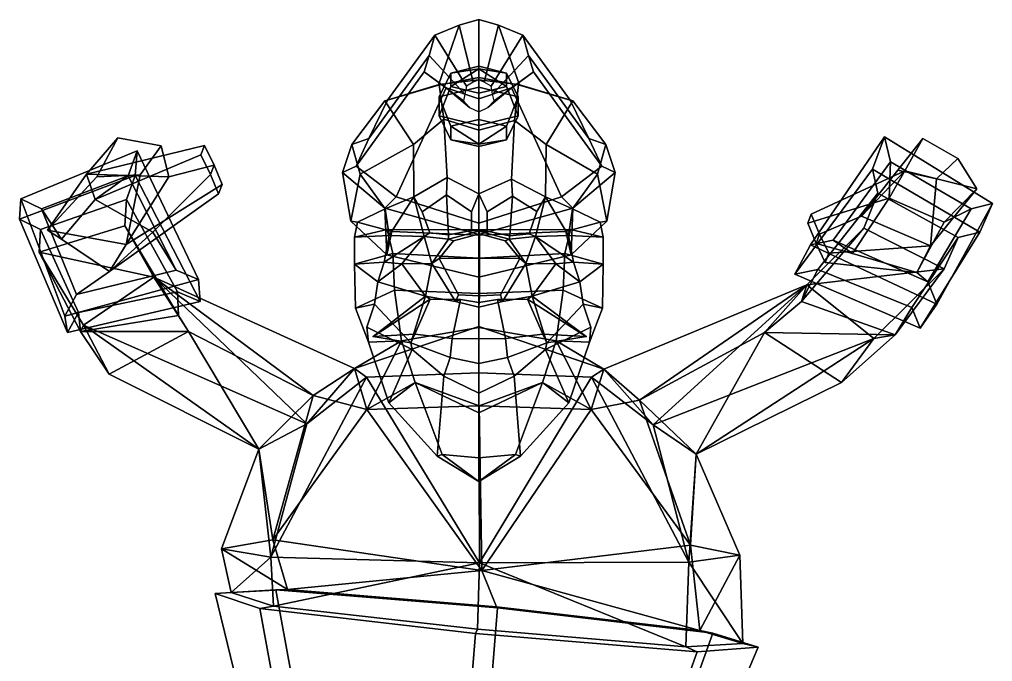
# Model space of a CAD drawing. Extents: x -226 to 249, y -158 to 322.
# Drawn here: x -226.1 to 248.9, y 7.9 to 321.7 of the extents above; entities that cross this region are included whole.
import ezdxf

# ---------------------------------------------------------------- set-up
doc = ezdxf.new("R2010")
doc.units = 0

msp = doc.modelspace()

# ---------------------------------------------------------------- linework, layer by layer
for p in [(-53.439686, 166.651978, 96.495125), (50.566883, 166.651978, 96.495125)]:
    msp.add_point(p)
for points in [[(-46.488689, 282.204376, 64.160469), (-21.628384, 289.631409, 74.793175), (-11.494621, 318.849091, 11.251701), (-23.42498, 314.013794, 9.205459)], [(-4.615367, 291.038757, -42.227146), (-7.955868, 289.091187, -41.281528), (-23.42498, 314.013794, 9.205459), (-11.494621, 318.849091, 11.251701)], [(-1.840121, 293.372345, 81.218559), (-1.868114, 321.670959, 12.445888), (-11.494621, 318.849091, 11.251701), (-21.628384, 289.631409, 74.793175)], [(-1.919945, 292.175354, -42.779003), (-4.615367, 291.038757, -42.227146), (-11.494621, 318.849091, 11.251701), (-1.868114, 321.670959, 12.445888)], [(-1.919945, 292.175354, -42.779003), (-1.868114, 321.670959, 12.445888), (7.758393, 318.849091, 11.251705), (0.775477, 291.038757, -42.227142)], [(-1.840121, 293.372345, 81.218559), (17.948139, 289.631409, 74.793175), (7.758393, 318.849091, 11.251705), (-1.868114, 321.670959, 12.445888)], [(0.775477, 291.038757, -42.227142), (7.758393, 318.849091, 11.251705), (19.688751, 314.013794, 9.205465), (4.115977, 289.091187, -41.281525)], [(42.808453, 282.204346, 64.160469), (19.688751, 314.013794, 9.205465), (7.758393, 318.849091, 11.251705), (17.948139, 289.631409, 74.793175)], [(-55.529221, 263.532471, 42.957512), (-46.488689, 282.204376, 64.160469), (-23.42498, 314.013794, 9.205459), (-26.103609, 304.054718, 4.990897)], [(-7.955868, 289.091187, -41.281528), (-8.705885, 285.079865, -39.333851), (-26.103609, 304.054718, 4.990897), (-23.42498, 314.013794, 9.205459)], [(4.115977, 289.091187, -41.281525), (19.688751, 314.013794, 9.205465), (22.367374, 304.054718, 4.990904), (4.86599, 285.079865, -39.333847)], [(51.848984, 263.532471, 42.957516), (22.367374, 304.054718, 4.990904), (19.688751, 314.013794, 9.205465), (42.808453, 282.204346, 64.160469)], [(-61.799164, 249.936035, 24.151636), (-55.529221, 263.532471, 42.957512), (-26.103609, 304.054718, 4.990897), (-28.555967, 296.021301, 1.591251)], [(-8.705885, 285.079865, -39.333851), (-9.392546, 281.844147, -37.762772), (-28.555967, 296.021301, 1.591251), (-26.103609, 304.054718, 4.990897)], [(4.86599, 285.079865, -39.333847), (22.367374, 304.054718, 4.990904), (24.819736, 296.021271, 1.59126), (5.552651, 281.844147, -37.762768)], [(58.118919, 249.936035, 24.151638), (24.819736, 296.021271, 1.59126), (22.367374, 304.054718, 4.990904), (51.848984, 263.532471, 42.957516)], [(-42.21125, 234.925507, 8.603511), (-61.799164, 249.936035, 24.151636), (-28.555967, 296.021301, 1.591251), (-17.838308, 288.168396, -1.731965)], [(-9.392546, 281.844147, -37.762772), (-6.391602, 278.681152, -36.226978), (-17.838308, 288.168396, -1.731965), (-28.555967, 296.021301, 1.591251)], [(-1.909962, 288.50293, -27.689205), (-1.909959, 298.772003, -39.635738), (-15.518848, 295.475708, -46.332699), (-21.155857, 283.841278, -37.160118)], [(-21.155857, 283.841278, -37.160118), (-15.518848, 295.475708, -46.332699), (-15.518845, 288.883118, -59.726608), (-21.155853, 274.517914, -56.102039)], [(-1.909959, 298.772003, -39.635738), (-1.909955, 297.564087, -55.680042), (-15.518848, 295.475708, -46.332699)], [(-15.518848, 295.475708, -46.332699), (-1.909955, 297.564087, -55.680042), (-15.518845, 288.883118, -59.726608)], [(-1.909955, 297.564087, -55.680042), (-1.909953, 285.586792, -66.423615), (-15.518845, 288.883118, -59.726608)], [(-1.909962, 288.50293, -27.689205), (17.335936, 283.841278, -37.160107), (11.698965, 295.475708, -46.332691), (-1.909959, 298.772003, -39.635738)], [(-1.909959, 298.772003, -39.635738), (11.698965, 295.475708, -46.332691), (-1.909955, 297.564087, -55.680042)], [(-1.909955, 297.564087, -55.680042), (11.698969, 288.883087, -59.726601), (-1.909953, 285.586792, -66.423615)], [(11.698965, 295.475708, -46.332691), (11.698969, 288.883087, -59.726601), (-1.909955, 297.564087, -55.680042)], [(5.552651, 281.844147, -37.762768), (24.819736, 296.021271, 1.59126), (14.102066, 288.168396, -1.73196), (2.551703, 278.681152, -36.226978)], [(17.335936, 283.841278, -37.160107), (17.335939, 274.517914, -56.102024), (11.698969, 288.883087, -59.726601), (11.698965, 295.475708, -46.332691)], [(38.530998, 234.925476, 8.603513), (14.102066, 288.168396, -1.73196), (24.819736, 296.021271, 1.59126), (58.118919, 249.936035, 24.151638)], [(-18.882895, 273.015533, 93.788818), (-21.239719, 289.90863, 80.185905), (-47.731041, 281.971771, 69.488777), (-33.823631, 260.55304, 87.771355)], [(-21.239719, 289.90863, 80.185905), (-21.628384, 289.631409, 74.793175), (-46.488689, 282.204376, 64.160469), (-47.731041, 281.971771, 69.488777)], [(-1.840121, 292.084412, 85.95002), (-1.840121, 293.372345, 81.218559), (-21.628384, 289.631409, 74.793175), (-21.239719, 289.90863, 80.185905)], [(-1.840124, 267.598663, 101.396133), (-1.840121, 292.084412, 85.95002), (-21.239719, 289.90863, 80.185905), (-18.882895, 273.015533, 93.788818)], [(-1.840124, 267.598663, 101.396133), (15.606373, 272.335724, 94.224503), (17.559475, 289.90863, 80.185905), (-1.840121, 292.084412, 85.95002)], [(-1.840121, 292.084412, 85.95002), (17.559475, 289.90863, 80.185905), (17.948139, 289.631409, 74.793175), (-1.840121, 293.372345, 81.218559)], [(15.606373, 272.335724, 94.224503), (31.015423, 260.55304, 87.77137), (44.050804, 281.971771, 69.488785), (17.559475, 289.90863, 80.185905)], [(17.559475, 289.90863, 80.185905), (44.050804, 281.971771, 69.488785), (42.808453, 282.204346, 64.160469), (17.948139, 289.631409, 74.793175)], [(-1.840125, 222.077576, -6.07894), (-42.21125, 234.925507, 8.603511), (-17.838308, 288.168396, -1.731965), (-1.868122, 282.878021, -3.970804)], [(-1.909962, 288.50293, -27.689205), (-21.155857, 283.841278, -37.160118), (-15.518851, 269.476105, -33.535488), (-1.909961, 272.7724, -26.83853)], [(-15.518845, 288.883118, -59.726608), (-1.909953, 285.586792, -66.423615), (-1.909953, 269.856232, -65.572968), (-21.155853, 274.517914, -56.102039)], [(-6.391602, 278.681152, -36.226978), (-1.91995, 276.550293, -35.192356), (-1.868122, 282.878021, -3.970804), (-17.838308, 288.168396, -1.731965)], [(2.551703, 278.681152, -36.226978), (14.102066, 288.168396, -1.73196), (-1.868122, 282.878021, -3.970804), (-1.91995, 276.550293, -35.192356)], [(-1.909962, 288.50293, -27.689205), (-1.909961, 272.7724, -26.83853), (11.69896, 269.476105, -33.53548), (17.335936, 283.841278, -37.160107)], [(11.698969, 288.883087, -59.726601), (17.335939, 274.517914, -56.102024), (-1.909953, 269.856232, -65.572968), (-1.909953, 285.586792, -66.423615)], [(-1.840125, 222.077576, -6.07894), (-1.868122, 282.878021, -3.970804), (14.102066, 288.168396, -1.73196), (38.530998, 234.925476, 8.603513)], [(-47.731041, 281.971771, 69.488777), (-46.488689, 282.204376, 64.160469), (-55.529221, 263.532471, 42.957512), (-63.827904, 260.593994, 46.089115)], [(-33.823631, 260.55304, 87.771355), (-47.731041, 281.971771, 69.488777), (-63.827904, 260.593994, 46.089115), (-59.780838, 246.11731, 74.381981)], [(-21.155857, 283.841278, -37.160118), (-21.155853, 274.517914, -56.102039), (-15.518847, 262.883514, -46.929398), (-15.518851, 269.476105, -33.535488)], [(17.335936, 283.841278, -37.160107), (11.69896, 269.476105, -33.53548), (11.698964, 262.883514, -46.92939), (17.335939, 274.517914, -56.102024)], [(31.015423, 260.55304, 87.77137), (56.100597, 246.11731, 74.381981), (60.147655, 260.593964, 46.089119), (44.050804, 281.971771, 69.488785)], [(44.050804, 281.971771, 69.488785), (60.147655, 260.593964, 46.089119), (51.848984, 263.532471, 42.957516), (42.808453, 282.204346, 64.160469)], [(-18.882895, 273.015533, 93.788818), (-33.823631, 260.55304, 87.771355), (-33.530922, 234.999756, 93.58403), (-17.314205, 244.372284, 104.420204)], [(-15.518847, 262.883514, -46.929398), (-21.155853, 274.517914, -56.102039), (-1.909953, 269.856232, -65.572968), (-1.909955, 259.587189, -53.626404)], [(-1.840124, 267.598663, 101.396133), (-18.882895, 273.015533, 93.788818), (-17.314205, 244.372284, 104.420204), (-1.840125, 236.519836, 107.263374)], [(-1.909961, 272.7724, -26.83853), (-15.518851, 269.476105, -33.535488), (-1.909968, 260.795105, -37.582047)], [(-1.909961, 272.7724, -26.83853), (-1.909968, 260.795105, -37.582047), (11.69896, 269.476105, -33.53548)], [(11.698964, 262.883514, -46.92939), (-1.909955, 259.587189, -53.626404), (-1.909953, 269.856232, -65.572968), (17.335939, 274.517914, -56.102024)], [(-1.840124, 267.598663, 101.396133), (-1.840125, 236.519836, 107.263374), (14.037677, 243.590363, 104.507339), (15.606373, 272.335724, 94.224503)], [(15.606373, 272.335724, 94.224503), (14.037677, 243.590363, 104.507339), (30.72271, 234.999756, 93.58403), (31.015423, 260.55304, 87.77137)], [(-15.518851, 269.476105, -33.535488), (-15.518847, 262.883514, -46.929398), (-1.909968, 260.795105, -37.582047)], [(11.69896, 269.476105, -33.53548), (-1.909968, 260.795105, -37.582047), (11.698964, 262.883514, -46.92939)], [(-188.446274, 244.800201, 202.112564), (-178.088333, 263.875214, 204.213135), (-193.342392, 246.032288, 139.253647), (-212.390686, 218.665375, 153.664673)], [(-156.950638, 259.955048, 203.864182), (-153.29158, 244.71347, 151.373474), (-193.342392, 246.032288, 139.253647), (-178.088333, 263.875214, 204.213135)], [(-167.249573, 245.727051, 211.968567), (-156.950638, 259.955048, 203.864182), (-178.088333, 263.875214, 204.213135), (-188.446274, 244.800201, 202.112564)], [(-63.827904, 260.593994, 46.089115), (-55.529221, 263.532471, 42.957512), (-61.799164, 249.936035, 24.151636), (-68.353592, 246.836914, 24.168404)], [(-1.909968, 260.795105, -37.582047), (-15.518847, 262.883514, -46.929398), (-1.909955, 259.587189, -53.626404)], [(-1.909968, 260.795105, -37.582047), (-1.909955, 259.587189, -53.626404), (11.698964, 262.883514, -46.92939)], [(60.147655, 260.593964, 46.089119), (64.673347, 246.836914, 24.168407), (58.118919, 249.936035, 24.151638), (51.848984, 263.532471, 42.957516)], [(152.391449, 197.210815, 107.549316), (160.030975, 211.518524, 136.431641), (196.153778, 264.266571, 101.242142), (190.271118, 248.422607, 73.604721)], [(160.030975, 211.518524, 136.431641), (171.154755, 213.771393, 132.73201), (199.060623, 252.070679, 106.543282), (196.153778, 264.266571, 101.242142)], [(202.6465, 248.067627, 208.575348), (214.948517, 263.408112, 199.879227), (206.043335, 247.733459, 133.202438), (185.038239, 225.562927, 161.837219)], [(248.940033, 231.74823, 105.77179), (242.753143, 217.771057, 76.388527), (190.271118, 248.422607, 73.604721), (196.153778, 264.266571, 101.242142)], [(248.940033, 231.74823, 105.77179), (196.153778, 264.266571, 101.242142), (199.060623, 252.070679, 106.543282), (238.510101, 229.096924, 109.504852)], [(221.512497, 243.800049, 208.79097), (231.997284, 253.692993, 190.365494), (214.948517, 263.408112, 199.879227), (202.6465, 248.067627, 208.575348)], [(231.997284, 253.692993, 190.365494), (241.277542, 238.905029, 132.930679), (206.043335, 247.733459, 133.202438), (214.948517, 263.408112, 199.879227)], [(-225.470627, 234.024048, 113.809944), (-168.594452, 257.506866, 104.977722), (-169.676071, 245.44043, 74.932838), (-226.140991, 223.997375, 82.249962)], [(-225.470627, 234.024048, 113.809944), (-215.323349, 229.103943, 115.414284), (-173.011749, 245.294159, 109.055626), (-168.594452, 257.506866, 104.977722)], [(-135.879227, 260.041046, 142.756256), (-137.570175, 255.586792, 130.724533), (-189.164215, 233.686584, 105.902618), (-193.342392, 246.032288, 139.253647)], [(-131.126724, 250.436218, 146.557693), (-135.879227, 260.041046, 142.756256), (-193.342392, 246.032288, 139.253647), (-153.29158, 244.71347, 151.373474)], [(-167.249573, 245.727051, 211.968567), (-174.024292, 211.668823, 152.362274), (-153.29158, 244.71347, 151.373474), (-156.950638, 259.955048, 203.864182)], [(-138.679565, 194.573181, 126.656586), (-168.594452, 257.506866, 104.977722), (-173.011749, 245.294159, 109.055626), (-149.57254, 199.21698, 125.146591)], [(-137.9319, 183.901978, 95.306496), (-169.676071, 245.44043, 74.932838), (-168.594452, 257.506866, 104.977722), (-138.679565, 194.573181, 126.656586)], [(-131.126724, 250.436218, 146.557693), (-132.934189, 245.936554, 134.53952), (-137.570175, 255.586792, 130.724533), (-135.879227, 260.041046, 142.756256)], [(-59.780838, 246.11731, 74.381981), (-63.827904, 260.593994, 46.089115), (-68.353592, 246.836914, 24.168404), (-64.354256, 223.100098, 44.330399)], [(-47.615299, 229.041931, 77.848557), (-33.530922, 234.999756, 93.58403), (-33.823631, 260.55304, 87.771355), (-59.780838, 246.11731, 74.381981)], [(43.935051, 229.041931, 77.848557), (56.100597, 246.11731, 74.381981), (31.015423, 260.55304, 87.77137), (30.72271, 234.999756, 93.58403)], [(56.100597, 246.11731, 74.381981), (60.674011, 223.100098, 44.330399), (64.673347, 246.836914, 24.168407), (60.147655, 260.593964, 46.089119)], [(-132.934189, 245.936554, 134.53952), (-161.016571, 217.731018, 109.427757), (-189.164215, 233.686584, 105.902618), (-137.570175, 255.586792, 130.724533)], [(180.577774, 207.348633, 117.695999), (198.406799, 234.314667, 103.660179), (199.060623, 252.070679, 106.543282), (171.154755, 213.771393, 132.73201)], [(225.34198, 222.636414, 105.587791), (238.510101, 229.096924, 109.504852), (199.060623, 252.070679, 106.543282), (198.406799, 234.314667, 103.660179)], [(221.512497, 243.800049, 208.79097), (218.576096, 211.052643, 148.146423), (241.277542, 238.905029, 132.930679), (231.997284, 253.692993, 190.365494)], [(-127.229691, 240.941162, 150.468994), (-131.126724, 250.436218, 146.557693), (-153.29158, 244.71347, 151.373474), (-174.024292, 211.668823, 152.362274)], [(-127.229691, 240.941162, 150.468994), (-128.936295, 236.469666, 138.403244), (-132.934189, 245.936554, 134.53952), (-131.126724, 250.436218, 146.557693)], [(-68.353592, 246.836914, 24.168404), (-61.799164, 249.936035, 24.151636), (-42.21125, 234.925507, 8.603511), (-47.739967, 229.389038, 7.627958)], [(64.673347, 246.836914, 24.168407), (44.059719, 229.389038, 7.627961), (38.530998, 234.925476, 8.603513), (58.118919, 249.936035, 24.151638)], [(152.391449, 197.210815, 107.549316), (190.271118, 248.422607, 73.604721), (192.970627, 236.765289, 78.690178), (163.723404, 199.468201, 103.798943)], [(160.463913, 226.551239, 164.576889), (206.043335, 247.733459, 133.202438), (198.406799, 234.314667, 103.660179), (158.701874, 222.072693, 152.564407)], [(164.470016, 216.691528, 168.580246), (185.038239, 225.562927, 161.837219), (206.043335, 247.733459, 133.202438), (160.463913, 226.551239, 164.576889)], [(221.512497, 243.800049, 208.79097), (202.6465, 248.067627, 208.575348), (185.038239, 225.562927, 161.837219), (218.576096, 211.052643, 148.146423)], [(242.753143, 217.771057, 76.388527), (232.17923, 215.044128, 80.192284), (192.970627, 236.765289, 78.690178), (190.271118, 248.422607, 73.604721)], [(241.277542, 238.905029, 132.930679), (225.34198, 222.636414, 105.587791), (198.406799, 234.314667, 103.660179), (206.043335, 247.733459, 133.202438)], [(-226.140991, 223.997375, 82.249962), (-169.676071, 245.44043, 74.932838), (-173.819, 233.750854, 78.835777), (-215.858414, 218.968384, 83.890129)], [(-205.543701, 214.213867, 115.32634), (-189.164215, 233.686584, 105.902618), (-173.011749, 245.294159, 109.055626), (-215.323349, 229.103943, 115.414284)], [(-212.390686, 218.665375, 153.664673), (-193.342392, 246.032288, 139.253647), (-189.164215, 233.686584, 105.902618), (-205.543701, 214.213867, 115.32634)], [(-167.249573, 245.727051, 211.968567), (-188.446274, 244.800201, 202.112564), (-212.390686, 218.665375, 153.664673), (-174.024292, 211.668823, 152.362274)], [(-161.016571, 217.731018, 109.427757), (-149.57254, 199.21698, 125.146591), (-173.011749, 245.294159, 109.055626), (-189.164215, 233.686584, 105.902618)], [(-128.936295, 236.469666, 138.403244), (-182.153397, 198.552399, 119.35778), (-161.016571, 217.731018, 109.427757), (-132.934189, 245.936554, 134.53952)], [(-137.9319, 183.901978, 95.306496), (-149.033356, 188.593079, 93.781448), (-173.819, 233.750854, 78.835777), (-169.676071, 245.44043, 74.932838)], [(-64.354256, 223.100098, 44.330399), (-68.353592, 246.836914, 24.168404), (-47.739967, 229.389038, 7.627958), (-46.844643, 206.683472, 23.789646)], [(-59.780838, 246.11731, 74.381981), (-64.354256, 223.100098, 44.330399), (-61.048714, 222.608368, 42.301632), (-47.615299, 229.041931, 77.848557)], [(-17.573053, 235.984497, 104.469688), (-17.314205, 244.372284, 104.420204), (-33.530922, 234.999756, 93.58403), (-29.510185, 227.615784, 94.654114)], [(-17.573053, 235.984497, 104.469688), (-5.42518, 227.61261, 106.095718), (-1.840125, 236.519836, 107.263374), (-17.314205, 244.372284, 104.420204)], [(14.544548, 235.289368, 104.268639), (14.037677, 243.590363, 104.507339), (-1.840125, 236.519836, 107.263374), (2.198067, 227.731873, 106.276031)], [(14.544548, 235.289368, 104.268639), (26.463894, 227.735291, 92.15062), (30.72271, 234.999756, 93.58403), (14.037677, 243.590363, 104.507339)], [(60.674011, 223.100098, 44.330399), (43.164391, 206.683472, 23.78965), (44.059719, 229.389038, 7.627961), (64.673347, 246.836914, 24.168407)], [(56.100597, 246.11731, 74.381981), (43.935051, 229.041931, 77.848557), (57.368473, 222.608368, 42.301632), (60.674011, 223.100098, 44.330399)], [(-127.229691, 240.941162, 150.468994), (-174.024292, 211.668823, 152.362274), (-182.153397, 198.552399, 119.35778), (-128.936295, 236.469666, 138.403244)], [(218.576096, 211.052643, 148.146423), (211.963715, 197.9505, 118.230316), (225.34198, 222.636414, 105.587791), (241.277542, 238.905029, 132.930679)], [(-202.634277, 168.728882, 100.563972), (-203.993164, 176.661469, 133.773651), (-225.470627, 234.024048, 113.809944), (-226.140991, 223.997375, 82.249962)], [(-203.993164, 176.661469, 133.773651), (-198.302719, 187.202515, 130.247894), (-215.323349, 229.103943, 115.414284), (-225.470627, 234.024048, 113.809944)], [(-215.858414, 218.968384, 83.890129), (-173.819, 233.750854, 78.835777), (-174.721008, 220.853271, 45.070625), (-216.442001, 207.914673, 49.510422)], [(-174.721008, 220.853271, 45.070625), (-173.819, 233.750854, 78.835777), (-149.033356, 188.593079, 93.781448), (-148.445343, 177.006836, 59.57515)], [(-47.739967, 229.389038, 7.627958), (-42.21125, 234.925507, 8.603511), (-1.840125, 222.077576, -6.07894), (-1.840125, 216.577271, -7.960456)], [(-45.642548, 216.145874, 78.655991), (-33.530922, 234.999756, 93.58403), (-47.615299, 229.041931, 77.848557)], [(-28.600655, 215.585266, 98.549278), (-33.530922, 234.999756, 93.58403), (-45.642548, 216.145874, 78.655991)], [(-25.763184, 217.425964, 97.547935), (-29.510185, 227.615784, 94.654114), (-33.530922, 234.999756, 93.58403), (-28.600655, 215.585266, 98.549278)], [(-16.673697, 216.491394, 102.64016), (-17.573053, 235.984497, 104.469688), (-29.510185, 227.615784, 94.654114), (-25.763184, 217.425964, 97.547935)], [(-5.42518, 227.61261, 106.095718), (-17.573053, 235.984497, 104.469688), (-16.673697, 216.491394, 102.64016), (-5.42518, 218.495361, 106.939919)], [(-5.42518, 218.495361, 106.939919), (-1.840125, 218.247925, 110.144325), (-1.840125, 236.519836, 107.263374), (-5.42518, 227.61261, 106.095718)], [(2.198067, 218.227264, 107.318275), (2.198067, 227.731873, 106.276031), (-1.840125, 236.519836, 107.263374), (-1.840125, 218.247925, 110.144325)], [(44.059719, 229.389038, 7.627961), (-1.840125, 216.577271, -7.960456), (-1.840125, 222.077576, -6.07894), (38.530998, 234.925476, 8.603513)], [(2.198067, 227.731873, 106.276031), (2.198067, 218.227264, 107.318275), (13.227534, 215.879028, 102.009949), (14.544548, 235.289368, 104.268639)], [(13.227534, 215.879028, 102.009949), (22.78986, 216.875061, 95.723228), (26.463894, 227.735291, 92.15062), (14.544548, 235.289368, 104.268639)], [(22.78986, 216.875061, 95.723228), (25.792444, 215.585266, 98.549278), (30.72271, 234.999756, 93.58403), (26.463894, 227.735291, 92.15062)], [(25.792444, 215.585266, 98.549278), (41.962296, 216.145874, 78.655991), (30.72271, 234.999756, 93.58403)], [(41.962296, 216.145874, 78.655991), (43.935051, 229.041931, 77.848557), (30.72271, 234.999756, 93.58403)], [(186.166214, 219.664246, 47.569431), (155.618912, 183.869263, 72.245041), (163.723404, 199.468201, 103.798943), (192.970627, 236.765289, 78.690178)], [(162.81955, 212.245483, 156.519608), (158.701874, 222.072693, 152.564407), (198.406799, 234.314667, 103.660179), (180.577774, 207.348633, 117.695999)], [(232.17923, 215.044128, 80.192284), (225.274902, 199.718292, 48.22451), (186.166214, 219.664246, 47.569431), (192.970627, 236.765289, 78.690178)], [(-182.153397, 198.552399, 119.35778), (-205.543701, 214.213867, 115.32634), (-215.323349, 229.103943, 115.414284), (-198.302719, 187.202515, 130.247894)], [(-47.615299, 229.041931, 77.848557), (-61.048714, 222.608368, 42.301632), (-62.553123, 215.329712, 42.462151), (-45.642548, 216.145874, 78.655991)], [(-46.844643, 206.683472, 23.789646), (-47.739967, 229.389038, 7.627958), (-1.840125, 216.577271, -7.960456), (-1.840127, 195.776062, 7.300625)], [(43.164391, 206.683472, 23.78965), (-1.840127, 195.776062, 7.300625), (-1.840125, 216.577271, -7.960456), (44.059719, 229.389038, 7.627961)], [(43.935051, 229.041931, 77.848557), (41.962296, 216.145874, 78.655991), (58.872875, 215.329712, 42.462151), (57.368473, 222.608368, 42.301632)], [(211.963715, 197.9505, 118.230316), (217.340805, 193.478333, 132.927963), (238.510101, 229.096924, 109.504852), (225.34198, 222.636414, 105.587791)], [(213.599335, 170.828125, 106.204514), (242.753143, 217.771057, 76.388527), (248.940033, 231.74823, 105.77179), (221.676254, 182.595642, 137.251968)], [(221.676254, 182.595642, 137.251968), (248.940033, 231.74823, 105.77179), (238.510101, 229.096924, 109.504852), (217.340805, 193.478333, 132.927963)], [(-202.634277, 168.728882, 100.563972), (-226.140991, 223.997375, 82.249962), (-215.858414, 218.968384, 83.890129), (-197.352783, 178.482147, 97.301666)], [(164.470016, 216.691528, 168.580246), (160.463913, 226.551239, 164.576889), (158.701874, 222.072693, 152.564407), (162.81955, 212.245483, 156.519608)], [(169.045578, 207.428192, 172.307983), (218.576096, 211.052643, 148.146423), (185.038239, 225.562927, 161.837219), (164.470016, 216.691528, 168.580246)], [(-216.442001, 207.914673, 49.510422), (-174.721008, 220.853271, 45.070625), (-160.46109, 195.694489, 0.816472)], [(-196.344162, 169.222961, 62.319706), (-197.352783, 178.482147, 97.301666), (-215.858414, 218.968384, 83.890129), (-216.442001, 207.914673, 49.510422)], [(-174.024292, 211.668823, 152.362274), (-212.390686, 218.665375, 153.664673), (-205.543701, 214.213867, 115.32634), (-182.153397, 198.552399, 119.35778)], [(-148.445343, 177.006836, 59.57515), (-160.46109, 195.694489, 0.816472), (-174.721008, 220.853271, 45.070625)], [(-64.354256, 223.100098, 44.330399), (-46.844643, 206.683472, 23.789646), (-44.258511, 217.984131, 16.968267), (-61.048714, 222.608368, 42.301632)], [(-62.574905, 202.135803, 44.641083), (-62.553123, 215.329712, 42.462151), (-46.570873, 219.009094, 12.67251), (-43.826096, 207.312042, 11.188781)], [(-62.553123, 215.329712, 42.462151), (-61.048714, 222.608368, 42.301632), (-44.258511, 217.984131, 16.968267), (-46.570873, 219.009094, 12.67251)], [(-46.570873, 219.009094, 12.67251), (-44.258511, 217.984131, 16.968267), (-1.840125, 216.201599, 0.332039), (-1.840125, 218.934937, -2.405132)], [(-43.826096, 207.312042, 11.188781), (-46.570873, 219.009094, 12.67251), (-1.840125, 218.934937, -2.405132), (-1.840125, 205.058716, -0.945824)], [(42.890621, 219.009094, 12.67251), (-1.840125, 218.934937, -2.405132), (-1.840125, 216.201599, 0.332039), (40.578266, 217.984131, 16.968267)], [(40.145847, 207.312042, 11.188781), (-1.840125, 205.058716, -0.945824), (-1.840125, 218.934937, -2.405132), (42.890621, 219.009094, 12.67251)], [(58.894661, 202.135803, 44.641083), (40.145847, 207.312042, 11.188781), (42.890621, 219.009094, 12.67251), (58.872875, 215.329712, 42.462151)], [(60.674011, 223.100098, 44.330399), (57.368473, 222.608368, 42.301632), (40.578266, 217.984131, 16.968267), (43.164391, 206.683472, 23.78965)], [(58.872875, 215.329712, 42.462151), (42.890621, 219.009094, 12.67251), (40.578266, 217.984131, 16.968267), (57.368473, 222.608368, 42.301632)], [(155.618912, 183.869263, 72.245041), (186.166214, 219.664246, 47.569431), (158.256302, 192.026917, 12.051883)], [(225.274902, 199.718292, 48.22451), (158.256302, 192.026917, 12.051883), (186.166214, 219.664246, 47.569431)], [(-182.153397, 198.552399, 119.35778), (-198.302719, 187.202515, 130.247894), (-149.57254, 199.21698, 125.146591), (-161.016571, 217.731018, 109.427757)], [(-45.642548, 216.145874, 78.655991), (-62.553123, 215.329712, 42.462151), (-62.574905, 202.135803, 44.641083), (-48.084316, 203.046692, 78.504814)], [(-48.084316, 203.046692, 78.504814), (-28.600655, 215.585266, 98.549278), (-45.642548, 216.145874, 78.655991)], [(-39.43034, 202.22998, 101.72583), (-28.600655, 215.585266, 98.549278), (-48.084316, 203.046692, 78.504814)], [(-46.844643, 206.683472, 23.789646), (-1.840127, 195.776062, 7.300625), (-1.840125, 216.201599, 0.332039), (-44.258511, 217.984131, 16.968267)], [(-39.43034, 202.22998, 101.72583), (-24.79858, 202.383301, 104.760262), (-28.600655, 215.585266, 98.549278)], [(-16.673697, 216.491394, 102.64016), (-25.763184, 217.425964, 97.547935), (-28.600655, 215.585266, 98.549278), (-16.640804, 214.304352, 104.835991)], [(-24.79858, 202.383301, 104.760262), (-16.640804, 214.304352, 104.835991), (-28.600655, 215.585266, 98.549278)], [(-21.280945, 204.862976, 122.216965), (-14.204618, 213.427307, 121.01963), (-16.640804, 214.304352, 104.835991), (-24.79858, 202.383301, 104.760262)], [(-1.581743, 205.044678, 128.666168), (-1.581743, 216.861572, 124.536148), (-14.204618, 213.427307, 121.01963), (-21.280945, 204.862976, 122.216965)], [(-16.673697, 216.491394, 102.64016), (-16.640804, 214.304352, 104.835991), (-1.840125, 218.247925, 110.144325), (-5.42518, 218.495361, 106.939919)], [(-1.581743, 216.861572, 124.536148), (-1.840125, 218.247925, 110.144325), (-16.640804, 214.304352, 104.835991), (-14.204618, 213.427307, 121.01963)], [(43.164391, 206.683472, 23.78965), (40.578266, 217.984131, 16.968267), (-1.840125, 216.201599, 0.332039), (-1.840127, 195.776062, 7.300625)], [(-1.581743, 216.861572, 124.536148), (11.041129, 213.427307, 121.01963), (12.960553, 214.304352, 104.835991), (-1.840125, 218.247925, 110.144325)], [(13.227534, 215.879028, 102.009949), (2.198067, 218.227264, 107.318275), (-1.840125, 218.247925, 110.144325), (12.960553, 214.304352, 104.835991)], [(-1.581743, 205.044678, 128.666168), (18.117458, 204.862976, 122.216965), (11.041129, 213.427307, 121.01963), (-1.581743, 216.861572, 124.536148)], [(18.117458, 204.862976, 122.216965), (21.118332, 202.383301, 104.760262), (12.960553, 214.304352, 104.835991), (11.041129, 213.427307, 121.01963)], [(13.227534, 215.879028, 102.009949), (12.960553, 214.304352, 104.835991), (25.792444, 215.585266, 98.549278), (22.78986, 216.875061, 95.723228)], [(21.118332, 202.383301, 104.760262), (25.792444, 215.585266, 98.549278), (12.960553, 214.304352, 104.835991)], [(35.750092, 202.22998, 101.72583), (25.792444, 215.585266, 98.549278), (21.118332, 202.383301, 104.760262)], [(44.404072, 203.046692, 78.504814), (41.962296, 216.145874, 78.655991), (25.792444, 215.585266, 98.549278)], [(35.750092, 202.22998, 101.72583), (44.404072, 203.046692, 78.504814), (25.792444, 215.585266, 98.549278)], [(41.962296, 216.145874, 78.655991), (44.404072, 203.046692, 78.504814), (58.894661, 202.135803, 44.641083), (58.872875, 215.329712, 42.462151)], [(169.045578, 207.428192, 172.307983), (164.470016, 216.691528, 168.580246), (162.81955, 212.245483, 156.519608), (167.288635, 202.939514, 160.255859)], [(201.323227, 167.545715, 69.585434), (225.274902, 199.718292, 48.22451), (232.17923, 215.044128, 80.192284), (209.572021, 180.900574, 102.205856)], [(213.599335, 170.828125, 106.204514), (209.572021, 180.900574, 102.205856), (232.17923, 215.044128, 80.192284), (242.753143, 217.771057, 76.388527)], [(213.599335, 170.828125, 106.204514), (221.676254, 182.595642, 137.251968), (160.030975, 211.518524, 136.431641), (152.391449, 197.210815, 107.549316)], [(221.676254, 182.595642, 137.251968), (217.340805, 193.478333, 132.927963), (171.154755, 213.771393, 132.73201), (160.030975, 211.518524, 136.431641)], [(167.288635, 202.939514, 160.255859), (162.81955, 212.245483, 156.519608), (180.577774, 207.348633, 117.695999), (211.963715, 197.9505, 118.230316)], [(169.045578, 207.428192, 172.307983), (167.288635, 202.939514, 160.255859), (211.963715, 197.9505, 118.230316), (218.576096, 211.052643, 148.146423)], [(211.963715, 197.9505, 118.230316), (180.577774, 207.348633, 117.695999), (171.154755, 213.771393, 132.73201), (217.340805, 193.478333, 132.927963)], [(-216.442001, 207.914673, 49.510422), (-160.46109, 195.694489, 0.816472), (-194.895706, 172.330505, -12.275689)], [(-196.344162, 169.222961, 62.319706), (-216.442001, 207.914673, 49.510422), (-194.895706, 172.330505, -12.275689)], [(-62.13855, 180.581543, 46.003769), (-62.574905, 202.135803, 44.641083), (-43.826096, 207.312042, 11.188781), (-43.033379, 189.324371, 14.099627)], [(-43.033379, 189.324371, 14.099627), (-43.826096, 207.312042, 11.188781), (-1.840125, 205.058716, -0.945824), (-1.840125, 187.698669, 3.485335)], [(-11.856618, 187.11499, 117.381271), (-21.280945, 204.862976, 122.216965), (-24.79858, 202.383301, 104.760262), (-13.306586, 183.796265, 104.511536)], [(-1.581743, 186.593506, 122.611298), (-1.581743, 205.044678, 128.666168), (-21.280945, 204.862976, 122.216965), (-11.856618, 187.11499, 117.381271)], [(39.35313, 189.324371, 14.099627), (-1.840125, 187.698669, 3.485335), (-1.840125, 205.058716, -0.945824), (40.145847, 207.312042, 11.188781)], [(-1.581743, 186.593506, 122.611298), (8.693131, 187.11499, 117.381271), (18.117458, 204.862976, 122.216965), (-1.581743, 205.044678, 128.666168)], [(8.693131, 187.11499, 117.381271), (9.626335, 183.796265, 104.511536), (21.118332, 202.383301, 104.760262), (18.117458, 204.862976, 122.216965)], [(58.458309, 180.581543, 46.003769), (39.35313, 189.324371, 14.099627), (40.145847, 207.312042, 11.188781), (58.894661, 202.135803, 44.641083)], [(-48.084316, 203.046692, 78.504814), (-62.574905, 202.135803, 44.641083), (-51.150391, 193.523315, 77.948036)], [(-52.756134, 182.593445, 78.12674), (-51.150391, 193.523315, 77.948036), (-62.574905, 202.135803, 44.641083), (-62.13855, 180.581543, 46.003769)], [(-51.150391, 193.523315, 77.948036), (-39.43034, 202.22998, 101.72583), (-48.084316, 203.046692, 78.504814)], [(-27.93372, 186.416626, 98.608398), (-39.43034, 202.22998, 101.72583), (-51.150391, 193.523315, 77.948036)], [(-27.93372, 186.416626, 98.608398), (-24.79858, 202.383301, 104.760262), (-39.43034, 202.22998, 101.72583)], [(-13.306586, 183.796265, 104.511536), (-24.79858, 202.383301, 104.760262), (-27.93372, 186.416626, 98.608398)], [(9.626335, 183.796265, 104.511536), (24.253471, 186.416626, 98.608398), (21.118332, 202.383301, 104.760262)], [(24.253471, 186.416626, 98.608398), (35.750092, 202.22998, 101.72583), (21.118332, 202.383301, 104.760262)], [(24.253471, 186.416626, 98.608398), (47.470146, 193.523315, 77.948036), (35.750092, 202.22998, 101.72583)], [(47.470146, 193.523315, 77.948036), (44.404072, 203.046692, 78.504814), (35.750092, 202.22998, 101.72583)], [(44.404072, 203.046692, 78.504814), (47.470146, 193.523315, 77.948036), (58.894661, 202.135803, 44.641083)], [(49.07589, 182.593445, 78.12674), (58.458309, 180.581543, 46.003769), (58.894661, 202.135803, 44.641083), (47.470146, 193.523315, 77.948036)], [(225.274902, 199.718292, 48.22451), (191.020279, 165.750549, 2.70335), (158.256302, 192.026917, 12.051883)], [(201.323227, 167.545715, 69.585434), (191.020279, 165.750549, 2.70335), (225.274902, 199.718292, 48.22451)], [(-203.993164, 176.661469, 133.773651), (-138.679565, 194.573181, 126.656586), (-149.57254, 199.21698, 125.146591), (-198.302719, 187.202515, 130.247894)], [(-85.844597, 124.061951, -28.715681), (-194.895706, 172.330505, -12.275689), (-160.46109, 195.694489, 0.816472)], [(-82.804466, 137.924896, 48.421848), (-62.610382, 151.093933, 2.112993), (-160.46109, 195.694489, 0.816472)], [(-82.804466, 137.924896, 48.421848), (-160.46109, 195.694489, 0.816472), (-143.606567, 169.225464, 43.543091)], [(-85.844597, 124.061951, -28.715681), (-160.46109, 195.694489, 0.816472), (-62.610382, 151.093933, 2.112993)], [(-148.445343, 177.006836, 59.57515), (-143.606567, 169.225464, 43.543091), (-160.46109, 195.694489, 0.816472)], [(213.599335, 170.828125, 106.204514), (152.391449, 197.210815, 107.549316), (163.723404, 199.468201, 103.798943), (209.572021, 180.900574, 102.205856)], [(155.618912, 183.869263, 72.245041), (201.323227, 167.545715, 69.585434), (209.572021, 180.900574, 102.205856), (163.723404, 199.468201, 103.798943)], [(-202.634277, 168.728882, 100.563972), (-137.9319, 183.901978, 95.306496), (-138.679565, 194.573181, 126.656586), (-203.993164, 176.661469, 133.773651)], [(-52.756134, 182.593445, 78.12674), (-35.041729, 163.590668, 104.917747), (-27.93372, 186.416626, 98.608398), (-51.150391, 193.523315, 77.948036)], [(49.07589, 182.593445, 78.12674), (47.470146, 193.523315, 77.948036), (24.253471, 186.416626, 98.608398), (31.361479, 163.590668, 104.917747)], [(76.625961, 135.610413, 48.059799), (158.256302, 192.026917, 12.051883), (59.149113, 150.753052, 1.175138)], [(83.281395, 123.539001, -28.09663), (59.149113, 150.753052, 1.175138), (158.256302, 192.026917, 12.051883)], [(76.625961, 135.610413, 48.059799), (137.685501, 168.713135, 53.911076), (158.256302, 192.026917, 12.051883)], [(83.281395, 123.539001, -28.09663), (158.256302, 192.026917, 12.051883), (191.020279, 165.750549, 2.70335)], [(155.618912, 183.869263, 72.245041), (158.256302, 192.026917, 12.051883), (137.685501, 168.713135, 53.911076)], [(-202.634277, 168.728882, 100.563972), (-197.352783, 178.482147, 97.301666), (-149.033356, 188.593079, 93.781448), (-137.9319, 183.901978, 95.306496)], [(-148.445343, 177.006836, 59.57515), (-149.033356, 188.593079, 93.781448), (-197.352783, 178.482147, 97.301666), (-196.344162, 169.222961, 62.319706)], [(-55.810009, 163.969879, 50.112881), (-62.13855, 180.581543, 46.003769), (-43.033379, 189.324371, 14.099627), (-39.570568, 164.606262, 31.855993)], [(-25.56753, 184.995972, 112.608627), (-27.93372, 186.416626, 98.608398), (-53.439686, 166.651978, 96.495125)], [(-53.439686, 166.651978, 96.495125), (-27.93372, 186.416626, 98.608398), (-35.041729, 163.590668, 104.917747)], [(-39.570568, 164.606262, 31.855993), (-43.033379, 189.324371, 14.099627), (-1.840125, 187.698669, 3.485335), (-1.843849, 171.134949, 8.88728)], [(-25.56753, 184.995972, 112.608627), (-10.87016, 184.733704, 112.725739), (-13.306586, 183.796265, 104.511536), (-27.93372, 186.416626, 98.608398)], [(-1.581743, 186.593506, 122.611298), (-11.856618, 187.11499, 117.381271), (-13.306586, 183.796265, 104.511536), (-1.840125, 181.008911, 110.43103)], [(35.913494, 164.606262, 31.855993), (-1.843849, 171.134949, 8.88728), (-1.840125, 187.698669, 3.485335), (39.35313, 189.324371, 14.099627)], [(-1.581743, 186.593506, 122.611298), (-1.840125, 181.008911, 110.43103), (9.626335, 183.796265, 104.511536), (8.693131, 187.11499, 117.381271)], [(21.887281, 184.995972, 112.608627), (24.253471, 186.416626, 98.608398), (9.626335, 183.796265, 104.511536), (7.18991, 184.733704, 112.725739)], [(21.887281, 184.995972, 112.608627), (50.566883, 166.651978, 96.495125), (24.253471, 186.416626, 98.608398)], [(50.566883, 166.651978, 96.495125), (31.361479, 163.590668, 104.917747), (24.253471, 186.416626, 98.608398)], [(52.129761, 163.969879, 50.112881), (35.913494, 164.606262, 31.855993), (39.35313, 189.324371, 14.099627), (58.458309, 180.581543, 46.003769)], [(-55.810009, 163.969879, 50.112881), (-56.479359, 171.335358, 81.29702), (-52.756134, 182.593445, 78.12674), (-62.13855, 180.581543, 46.003769)], [(-52.756134, 182.593445, 78.12674), (-56.479359, 171.335358, 81.29702), (-34.358559, 160.368927, 95.906563), (-35.041729, 163.590668, 104.917747)], [(-33.044731, 167.947266, 115.00264), (-25.56753, 184.995972, 112.608627), (-53.439686, 166.651978, 96.495125)], [(-10.87016, 184.733704, 112.725739), (-25.56753, 184.995972, 112.608627), (-33.044731, 167.947266, 115.00264), (-14.831113, 165.755951, 123.670204)], [(-14.831113, 165.755951, 123.670204), (-1.840125, 165.55249, 124.353912), (-1.840125, 183.319702, 115.474304), (-10.87016, 184.733704, 112.725739)], [(-1.840125, 183.319702, 115.474304), (-1.840125, 181.008911, 110.43103), (-13.306586, 183.796265, 104.511536), (-10.87016, 184.733704, 112.725739)], [(11.150861, 165.755951, 123.670204), (7.18991, 184.733704, 112.725739), (-1.840125, 183.319702, 115.474304), (-1.840125, 165.55249, 124.353912)], [(-1.840125, 183.319702, 115.474304), (7.18991, 184.733704, 112.725739), (9.626335, 183.796265, 104.511536), (-1.840125, 181.008911, 110.43103)], [(7.18991, 184.733704, 112.725739), (11.150861, 165.755951, 123.670204), (29.364483, 167.947266, 115.00264), (21.887281, 184.995972, 112.608627)], [(29.364483, 167.947266, 115.00264), (50.566883, 166.651978, 96.495125), (21.887281, 184.995972, 112.608627)], [(49.07589, 182.593445, 78.12674), (31.361479, 163.590668, 104.917747), (30.678308, 160.368927, 95.906563), (52.799118, 171.335358, 81.29702)], [(52.129761, 163.969879, 50.112881), (58.458309, 180.581543, 46.003769), (49.07589, 182.593445, 78.12674), (52.799118, 171.335358, 81.29702)], [(201.323227, 167.545715, 69.585434), (155.618912, 183.869263, 72.245041), (137.685501, 168.713135, 53.911076)], [(-196.344162, 169.222961, 62.319706), (-143.606567, 169.225464, 43.543091), (-148.445343, 177.006836, 59.57515)], [(-196.344162, 169.222961, 62.319706), (-194.895706, 172.330505, -12.275689), (-182.331512, 148.283142, 23.7103)], [(-109.329147, 111.604279, 10.270691), (-194.895706, 172.330505, -12.275689), (-85.844597, 124.061951, -28.715681)], [(-182.331512, 148.283142, 23.7103), (-194.895706, 172.330505, -12.275689), (-109.329147, 111.604279, 10.270691)], [(-1.818007, 171.568359, 5.078217), (-1.82408, 148.984436, -46.094997), (-56.709122, 146.925201, -36.493587), (-62.610382, 151.093933, 2.112993)], [(-1.818007, 171.568359, 5.078217), (-62.610382, 151.093933, 2.112993), (-39.570568, 164.606262, 31.855993), (-1.843849, 171.134949, 8.88728)], [(-34.358559, 160.368927, 95.906563), (-56.479359, 171.335358, 81.29702), (-55.810009, 163.969879, 50.112881), (-45.731941, 134.322418, 66.107307)], [(-1.843849, 171.134949, 8.88728), (35.913494, 164.606262, 31.855993), (59.149113, 150.753052, 1.175138), (-1.818007, 171.568359, 5.078217)], [(-1.818007, 171.568359, 5.078217), (59.149113, 150.753052, 1.175138), (53.107891, 146.925201, -36.493587), (-1.82408, 148.984436, -46.094997)], [(30.678308, 160.368927, 95.906563), (42.051693, 134.322418, 66.107307), (52.129761, 163.969879, 50.112881), (52.799118, 171.335358, 81.29702)], [(-196.344162, 169.222961, 62.319706), (-182.331512, 148.283142, 23.7103), (-143.606567, 169.225464, 43.543091)], [(-182.331512, 148.283142, 23.7103), (-109.329147, 111.604279, 10.270691), (-143.606567, 169.225464, 43.543091)], [(-109.329147, 111.604279, 10.270691), (-82.804466, 137.924896, 48.421848), (-143.606567, 169.225464, 43.543091)], [(-35.041729, 163.590668, 104.917747), (-33.044731, 167.947266, 115.00264), (-53.439686, 166.651978, 96.495125)], [(-14.831113, 165.755951, 123.670204), (-33.044731, 167.947266, 115.00264), (-35.041729, 163.590668, 104.917747), (-15.83274, 156.456909, 113.76458)], [(11.150861, 165.755951, 123.670204), (12.152488, 156.456909, 113.76458), (31.361479, 163.590668, 104.917747), (29.364483, 167.947266, 115.00264)], [(31.361479, 163.590668, 104.917747), (50.566883, 166.651978, 96.495125), (29.364483, 167.947266, 115.00264)], [(104.237488, 109.305634, 11.684317), (137.685501, 168.713135, 53.911076), (76.625961, 135.610413, 48.059799)], [(175.16951, 144.252197, 38.152584), (137.685501, 168.713135, 53.911076), (104.237488, 109.305634, 11.684317)], [(201.323227, 167.545715, 69.585434), (137.685501, 168.713135, 53.911076), (175.16951, 144.252197, 38.152584)], [(201.323227, 167.545715, 69.585434), (175.16951, 144.252197, 38.152584), (191.020279, 165.750549, 2.70335)], [(-62.610382, 151.093933, 2.112993), (-56.567528, 131.037903, 59.291286), (-39.570568, 164.606262, 31.855993)], [(-56.567528, 131.037903, 59.291286), (-32.895466, 144.25943, 60.032959), (-39.570568, 164.606262, 31.855993)], [(-45.731941, 134.322418, 66.107307), (-55.810009, 163.969879, 50.112881), (-39.570568, 164.606262, 31.855993), (-32.895466, 144.25943, 60.032959)], [(-19.015034, 147.30542, 115.812431), (-15.83274, 156.456909, 113.76458), (-35.041729, 163.590668, 104.917747), (-34.358559, 160.368927, 95.906563)], [(-1.840125, 165.55249, 124.353912), (-14.831113, 165.755951, 123.670204), (-15.83274, 156.456909, 113.76458), (-1.840125, 153.490112, 119.235947)], [(-1.840125, 165.55249, 124.353912), (-1.840125, 153.490112, 119.235947), (12.152488, 156.456909, 113.76458), (11.150861, 165.755951, 123.670204)], [(15.334781, 147.30542, 115.812431), (30.678308, 160.368927, 95.906563), (31.361479, 163.590668, 104.917747), (12.152488, 156.456909, 113.76458)], [(42.051693, 134.322418, 66.107307), (29.291994, 144.25943, 60.032959), (35.913494, 164.606262, 31.855993), (52.129761, 163.969879, 50.112881)], [(52.982273, 131.037903, 59.291286), (35.913494, 164.606262, 31.855993), (29.291994, 144.25943, 60.032959)], [(59.149113, 150.753052, 1.175138), (35.913494, 164.606262, 31.855993), (52.982273, 131.037903, 59.291286)], [(104.237488, 109.305634, 11.684317), (83.281395, 123.539001, -28.09663), (191.020279, 165.750549, 2.70335)], [(175.16951, 144.252197, 38.152584), (104.237488, 109.305634, 11.684317), (191.020279, 165.750549, 2.70335)], [(-22.200159, 108.320892, 97.859222), (-19.015034, 147.30542, 115.812431), (-34.358559, 160.368927, 95.906563), (-45.731941, 134.322418, 66.107307)], [(18.519909, 108.320892, 97.859222), (42.051693, 134.322418, 66.107307), (30.678308, 160.368927, 95.906563), (15.334781, 147.30542, 115.812431)], [(-1.840125, 138.95993, 122.178642), (-1.840125, 153.490112, 119.235947), (-15.83274, 156.456909, 113.76458), (-19.015034, 147.30542, 115.812431)], [(-1.840125, 138.95993, 122.178642), (15.334781, 147.30542, 115.812431), (12.152488, 156.456909, 113.76458), (-1.840125, 153.490112, 119.235947)], [(-85.844597, 124.061951, -28.715681), (-62.610382, 151.093933, 2.112993), (-56.709122, 146.925201, -36.493587)], [(-82.804466, 137.924896, 48.421848), (-56.567528, 131.037903, 59.291286), (-62.610382, 151.093933, 2.112993)], [(-1.531393, 56.189499, -101.59903), (-56.709122, 146.925201, -36.493587), (-1.82408, 148.984436, -46.094997)], [(-1.840125, 95.803726, 101.101158), (-1.840125, 138.95993, 122.178642), (-19.015034, 147.30542, 115.812431), (-22.200159, 108.320892, 97.859222)], [(-1.840125, 95.803726, 101.101158), (18.519909, 108.320892, 97.859222), (15.334781, 147.30542, 115.812431), (-1.840125, 138.95993, 122.178642)], [(-1.531393, 56.189499, -101.59903), (-1.82408, 148.984436, -46.094997), (53.107891, 146.925201, -36.493587)], [(76.625961, 135.610413, 48.059799), (59.149113, 150.753052, 1.175138), (52.982273, 131.037903, 59.291286)], [(83.281395, 123.539001, -28.09663), (53.107891, 146.925201, -36.493587), (59.149113, 150.753052, 1.175138)], [(-103.341118, 58.964783, -66.597679), (-56.709122, 146.925201, -36.493587), (-1.531393, 56.189499, -101.59903)], [(-103.341118, 58.964783, -66.597679), (-85.844597, 124.061951, -28.715681), (-56.709122, 146.925201, -36.493587)], [(-1.763346, 132.850525, 67.180084), (-32.895466, 144.25943, 60.032959), (-56.567528, 131.037903, 59.291286)], [(-22.200159, 108.320892, 97.859222), (-45.731941, 134.322418, 66.107307), (-32.895466, 144.25943, 60.032959), (-19.781214, 109.013184, 81.952538)], [(-19.781214, 109.013184, 81.952538), (-32.895466, 144.25943, 60.032959), (-1.840125, 129.41571, 56.009388), (-1.840125, 107.379028, 77.656464)], [(-1.840125, 129.41571, 56.009388), (-32.895466, 144.25943, 60.032959), (-1.763346, 132.850525, 67.180084)], [(16.100964, 109.013184, 81.952538), (-1.840125, 107.379028, 77.656464), (-1.840125, 129.41571, 56.009388), (29.291994, 144.25943, 60.032959)], [(-1.840125, 129.41571, 56.009388), (-1.763346, 132.850525, 67.180084), (29.291994, 144.25943, 60.032959)], [(-1.763346, 132.850525, 67.180084), (52.982273, 131.037903, 59.291286), (29.291994, 144.25943, 60.032959)], [(100.651237, 56.447327, -67.920914), (-1.531393, 56.189499, -101.59903), (53.107891, 146.925201, -36.493587)], [(18.519909, 108.320892, 97.859222), (16.100964, 109.013184, 81.952538), (29.291994, 144.25943, 60.032959), (42.051693, 134.322418, 66.107307)], [(100.651237, 56.447327, -67.920914), (53.107891, 146.925201, -36.493587), (83.281395, 123.539001, -28.09663)], [(-102.489212, 67.287842, 87.606552), (-82.804466, 137.924896, 48.421848), (-109.329147, 111.604279, 10.270691)], [(-102.489212, 67.287842, 87.606552), (-56.567528, 131.037903, 59.291286), (-82.804466, 137.924896, 48.421848)], [(101.503136, 64.770386, 86.28331), (76.625961, 135.610413, 48.059799), (52.982273, 131.037903, 59.291286)], [(101.503136, 64.770386, 86.28331), (104.237488, 109.305634, 11.684317), (76.625961, 135.610413, 48.059799)], [(-0.475316, 52.383362, 116.863724), (-56.567528, 131.037903, 59.291286), (-102.489212, 67.287842, 87.606552)], [(-0.475316, 52.383362, 116.863724), (-1.763346, 132.850525, 67.180084), (-56.567528, 131.037903, 59.291286)], [(-0.475316, 52.383362, 116.863724), (52.982273, 131.037903, 59.291286), (-1.763346, 132.850525, 67.180084)], [(-0.475316, 52.383362, 116.863724), (101.503136, 64.770386, 86.28331), (52.982273, 131.037903, 59.291286)], [(-103.341118, 58.964783, -66.597679), (-109.329147, 111.604279, 10.270691), (-85.844597, 124.061951, -28.715681)], [(100.651237, 56.447327, -67.920914), (83.281395, 123.539001, -28.09663), (104.237488, 109.305634, 11.684317)], [(-102.489212, 67.287842, 87.606552), (-109.329147, 111.604279, 10.270691), (-127.549721, 62.964951, 2.052575)], [(-127.549721, 62.964951, 2.052575), (-109.329147, 111.604279, 10.270691), (-103.341118, 58.964783, -66.597679)], [(125.616585, 59.840637, 0.410358), (100.651237, 56.447327, -67.920914), (104.237488, 109.305634, 11.684317)], [(101.503136, 64.770386, 86.28331), (125.616585, 59.840637, 0.410358), (104.237488, 109.305634, 11.684317)], [(-1.840125, 95.803726, 101.101158), (-22.200159, 108.320892, 97.859222), (-19.781214, 109.013184, 81.952538)], [(-1.840125, 95.803726, 101.101158), (-19.781214, 109.013184, 81.952538), (-1.840125, 107.379028, 77.656464)], [(-1.840125, 95.803726, 101.101158), (-1.840125, 107.379028, 77.656464), (16.100964, 109.013184, 81.952538)], [(-1.840125, 95.803726, 101.101158), (16.100964, 109.013184, 81.952538), (18.519909, 108.320892, 97.859222)], [(-95.261581, 43.056763, 80.430145), (-102.489212, 67.287842, 87.606552), (-127.549721, 62.964951, 2.052575)], [(-95.261581, 43.056763, 80.430145), (-0.475316, 52.383362, 116.863724), (-102.489212, 67.287842, 87.606552)], [(-95.261581, 43.056763, 80.430145), (-127.549721, 62.964951, 2.052575), (-122.855789, 41.548859, 6.58338)], [(-122.855789, 41.548859, 6.58338), (-127.549721, 62.964951, 2.052575), (-103.341118, 58.964783, -66.597679)], [(106.050209, 23.096786, 69.938675), (101.503136, 64.770386, 86.28331), (-0.475316, 52.383362, 116.863724)], [(106.050209, 23.096786, 69.938675), (125.616585, 59.840637, 0.410358), (101.503136, 64.770386, 86.28331)], [(-122.855789, 41.548859, 6.58338), (-103.341118, 58.964783, -66.597679), (-102.092155, 35.010529, -73.966087)], [(-102.092155, 35.010529, -73.966087), (-103.341118, 58.964783, -66.597679), (-1.531393, 56.189499, -101.59903)], [(126.998474, 16.775925, -6.437909), (100.651237, 56.447327, -67.920914), (125.616585, 59.840637, 0.410358)], [(106.050209, 23.096786, 69.938675), (126.998474, 16.775925, -6.437909), (125.616585, 59.840637, 0.410358)], [(-102.092155, 35.010529, -73.966087), (-1.531393, 56.189499, -101.59903), (-2.591698, 23.687393, -109.359093)], [(-95.261581, 43.056763, 80.430145), (6.730562, 34.699585, 105.294312), (-0.475316, 52.383362, 116.863724)], [(99.219635, 15.050552, -84.457558), (-2.591698, 23.687393, -109.359093), (-1.531393, 56.189499, -101.59903)], [(99.219635, 15.050552, -84.457558), (-1.531393, 56.189499, -101.59903), (100.651237, 56.447327, -67.920914)], [(106.050209, 23.096786, 69.938675), (-0.475316, 52.383362, 116.863724), (6.730562, 34.699585, 105.294312)], [(126.998474, 16.775925, -6.437909), (99.219635, 15.050552, -84.457558), (100.651237, 56.447327, -67.920914)], [(-130.537888, 41.132324, 6.921674), (-101.053886, 42.927933, 89.097672), (-95.261581, 43.056763, 80.430145), (-122.855789, 41.548859, 6.58338)], [(-101.053886, 42.927933, 89.097672), (-130.537888, 41.132324, 6.921674), (-117.071999, -14.361679, 3.367079), (-90.95179, -12.232559, 85.718384)], [(7.181773, 34.162491, 117.558876), (6.730562, 34.699585, 105.294312), (-95.261581, 43.056763, 80.430145), (-101.053886, 42.927933, 89.097672)], [(2.825198, -20.531189, 114.882179), (7.181773, 34.162491, 117.558876), (-101.053886, 42.927933, 89.097672), (-90.95179, -12.232559, 85.718384)], [(-108.77243, 33.835693, -85.370064), (-130.537888, 41.132324, 6.921674), (-122.855789, 41.548859, 6.58338), (-102.092155, 35.010529, -73.966087)], [(-117.071999, -14.361679, 3.367079), (-130.537888, 41.132324, 6.921674), (-108.77243, 33.835693, -85.370064), (-98.670334, -21.324799, -88.749352)], [(-108.77243, 33.835693, -85.370064), (-102.092155, 35.010529, -73.966087), (-2.591698, 23.687393, -109.359093), (-3.542142, 21.529388, -124.952301)], [(-98.670334, -21.324799, -88.749352), (-108.77243, 33.835693, -85.370064), (-3.542142, 21.529388, -124.952301), (-7.903579, -33.169418, -127.627983)], [(2.825198, -20.531189, 114.882179), (93.737839, -30.544456, 76.093185), (112.400261, 21.764038, 77.973396), (7.181773, 34.162491, 117.558876)], [(7.181773, 34.162491, 117.558876), (112.400261, 21.764038, 77.973396), (106.050209, 23.096786, 69.938675), (6.730562, 34.699585, 105.294312)], [(86.019295, -39.636696, -98.37455), (-7.903579, -33.169418, -127.627983), (-3.542142, 21.529388, -124.952301), (104.681717, 12.671799, -96.494339)], [(104.681717, 12.671799, -96.494339), (-3.542142, 21.529388, -124.952301), (-2.591698, 23.687393, -109.359093), (99.219635, 15.050552, -84.457558)], [(112.400261, 21.764038, 77.973396), (93.737839, -30.544456, 76.093185), (112.468102, -37.120483, -8.595528), (134.494324, 14.854492, -6.890622)], [(134.494324, 14.854492, -6.890622), (126.998474, 16.775925, -6.437909), (106.050209, 23.096786, 69.938675), (112.400261, 21.764038, 77.973396)], [(112.468102, -37.120483, -8.595528), (86.019295, -39.636696, -98.37455), (104.681717, 12.671799, -96.494339), (134.494324, 14.854492, -6.890622)], [(104.681717, 12.671799, -96.494339), (99.219635, 15.050552, -84.457558), (126.998474, 16.775925, -6.437909), (134.494324, 14.854492, -6.890622)]]:
    msp.add_3dface(points)

doc.saveas('drawing.dxf')
